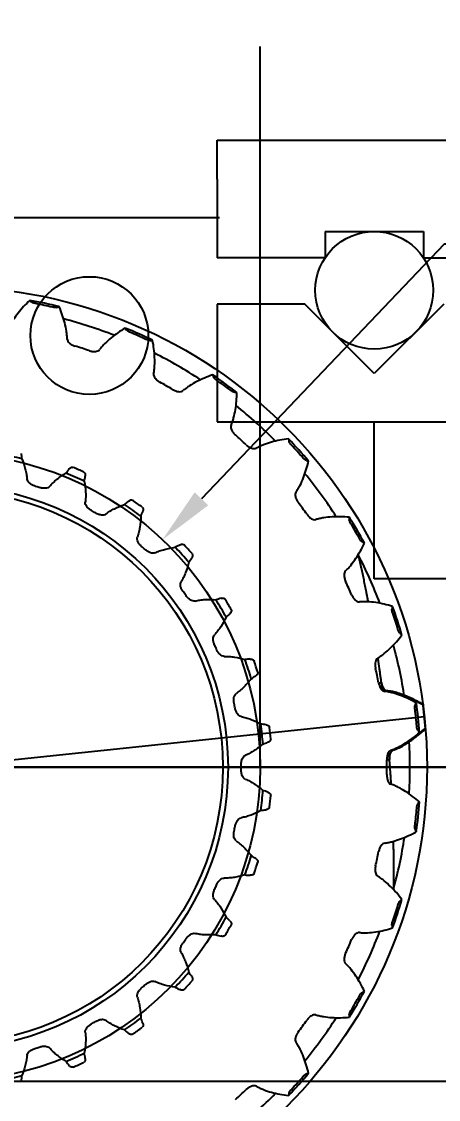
# Model space of a CAD drawing. Header units: inches. Extents: x -116 to 250, y -285 to 80.
# Drawn here: x -9.693 to -8.367, y -190.372 to -186.939 of the extents above; entities that cross this region are included whole.
import ezdxf

# ---------------------------------------------------------------- set-up
doc = ezdxf.new("R2010")
doc.units = ezdxf.units.IN
doc.header["$MEASUREMENT"] = 0
for name, color, linetype in [('LAY0001', 7, 'Continuous'), ('LAYER_CURVE', 7, 'Continuous'), ('LAYER_CUT_FEAT', 7, 'Continuous'), ('trajectories', 3, 'Continuous')]:
    doc.layers.add(name, color=color, linetype=linetype)
doc.dimstyles.get("Standard").update_dxf_attribs({"dimtxt": 0.18, "dimasz": 0.18, "dimexe": 0.18, "dimexo": 0.0625, "dimgap": 0.09, "dimtad": 0, "dimtih": 1, "dimtoh": 1, "dimdec": 4, "dimzin": 0, "dimdsep": 46, "dimtxsty": 'Standard', "dimcen": 0.09, "dimadec": 0, "dimazin": 0, "dimtfac": 1, "dimtdec": 4, "dimtofl": 0, "dimtmove": 0, "dimatfit": 3, "dimfxl": 1, "dimtolj": 1, "dimtzin": 0, "dimarcsym": 0})

# ---------------------------------------------------------------- blocks, each defined once
blk = doc.blocks.new('*D114')
at = {"layer": 'Defpoints', "color": 0, "transparency": 16777216}
for p in [(-9.2446, -188.5897), (-10.6232, -190.0388)]:
    blk.add_point(p, dxfattribs=at)
at = {"layer": 'trajectories', "color": 0, "lineweight": -2, "transparency": 16777216}
for p, q in [((-8.3486, -187.6479), (-9.1206, -188.4593)), ((-8.1686, -187.6479), (-8.3486, -187.6479)), ((-9.9339, -189.4043), (-9.9339, -189.2243)), ((-10.0239, -189.3143), (-9.8439, -189.3143))]:
    blk.add_line(p, q, dxfattribs=at)
at = {"layer": 'trajectories', "color": 0, "transparency": 16777216}
blk.add_solid([(-9.1423, -188.4387), (-9.0988, -188.48), (-9.2446, -188.5897)], dxfattribs=at)
at = {"layer": 'trajectories', "color": 0, "transparency": 16777216, "insert": (-7.5986, -187.6479), "char_height": 0.18, "attachment_point": 5}
blk.add_mtext('\\A1;∅2.0000', dxfattribs=at)

msp = doc.modelspace()

# ---------------------------------------------------------------- linework, layer by layer
for p, q in [((-9.0709, -187.44146), (-9.0709, -187.31646)), ((-9.0709, -187.31646), (13.9291, -187.31646)), ((-9.0709, -187.44146), (-9.0709, -187.69146)), ((-8.72715, -187.6076), (-8.41465, -187.6076)), ((-8.72715, -187.6076), (-8.72715, -187.69146)), ((-8.41465, -187.6076), (-8.41465, -187.69146)), ((-8.72715, -187.69146), (-9.0709, -187.69146)), ((-8.41465, -187.69146), (-7.0709, -187.69146)), ((-8.79187, -187.8393), (-9.0709, -187.8393)), ((-9.0709, -187.8393), (-9.0709, -188.2143)), ((-8.5709, -188.06027), (-8.79187, -187.8393)), ((-8.34993, -187.8393), (-8.5709, -188.06027)), ((-9.0709, -188.2143), (-7.0709, -188.2143)), ((-9.0709, -188.2143), (13.9291, -188.2143)), ((-8.5709, -188.7143), (-8.5709, -188.2143)), ((-8.5709, -188.2143), (13.4291, -188.2143)), ((-6.3409, -188.7143), (-8.5709, -188.7143)), ((-13.5709, -189.31425), (-7.0709, -189.31425)), ((-13.5709, -189.31425), (-7.0709, -189.31425)), ((-11.4709, -189.31425), (-8.5709, -189.31425)), ((-13.5709, -190.31425), (-7.0709, -190.31425))]:
    msp.add_line(p, q)
at = {"color": 7, "linetype": 'Continuous'}
msp.add_line((-8.54149, -189.0714), (-8.53736, -189.07271), dxfattribs=at)
for centre, radius in [((2.4291, -189.31425), 14), ((-8.5709, -187.7951), 0.1875)]:
    msp.add_circle(centre, radius)
for centre, radius, start, end in [((-9.9339, -189.31425), 1.51084, 76.18699, 79.81301), ((-9.34072, -187.48556), 0.47222, 226.34693, 227.31172), ((-9.9339, -189.31425), 1.50404, 76.9759, 79.0241), ((-9.72716, -187.41632), 0.45747, 288.67273, 289.66862), ((-9.9339, -189.31425), 1.51084, 64.18699, 67.81301), ((-8.97348, -187.64885), 0.47222, 214.34693, 215.31172), ((-9.9339, -189.31425), 1.50404, 64.9759, 67.0241), ((-9.33707, -187.50078), 0.45747, 276.67273, 277.66862), ((-9.9339, -189.31425), 1.40303, 71.04245, 72.95755), ((-9.9339, -189.31425), 1.51084, 52.18699, 55.81301), ((-8.64821, -187.88493), 0.47222, 202.34693, 203.31172), ((-9.9339, -189.31425), 1.40303, 59.04245, 60.95755), ((-9.9339, -189.31425), 1.50404, 52.9759, 55.0241), ((-8.97307, -187.6645), 0.45747, 264.67273, 265.66862), ((-9.9339, -189.31425), 1.40303, 47.04245, 48.95755), ((-9.9339, -189.31425), 1.51084, 40.18699, 43.81301), ((-8.37913, -188.18347), 0.47222, 190.34693, 191.31172), ((-9.9339, -189.31425), 1.50404, 40.9759, 43.0241), ((-8.65107, -187.90031), 0.45747, 252.67273, 253.66862), ((-9.9339, -189.31425), 0.93948, 71.54746, 72.45254), ((-9.9339, -189.31425), 1.40303, 35.04245, 36.95755), ((-9.9339, -189.31425), 0.93948, 59.54746, 60.45254), ((-8.178, -188.53144), 0.47222, 178.34693, 179.31172), ((-9.9339, -189.31425), 1.51084, 28.18699, 31.81301), ((-9.9339, -189.31425), 1.50404, 28.9759, 31.0241), ((-9.9339, -189.31425), 0.93948, 47.54746, 48.45254), ((-8.38512, -188.19793), 0.45747, 240.67273, 241.66862), ((-9.9339, -189.31425), 1.40303, 23.04245, 24.95755), ((-9.9339, -189.31425), 0.93948, 35.54746, 36.45254), ((-8.05362, -188.91361), 0.47222, 166.34693, 167.31172), ((-9.9339, -189.31425), 1.51084, 16.18699, 19.81301), ((-9.9339, -189.31425), 1.50404, 16.9759, 19.0241), ((-8.18687, -188.54433), 0.45747, 228.67273, 229.66862), ((-9.9339, -189.31425), 0.93948, 23.54746, 24.45254), ((-9.9339, -189.31425), 1.40303, 11.04245, 12.95755), ((-9.9339, -189.31425), 0.93948, 11.54746, 12.45254), ((-9.9339, -189.31425), 1.50404, 4.9759, 7.0241), ((-8.01141, -189.3133), 0.47222, 154.34693, 155.31172), ((-9.9339, -189.31425), 1.51084, 4.18699, 7.81301), ((-8.06497, -188.92438), 0.45747, 216.67273, 217.66862), ((-9.9339, -189.31425), 0.93948, 359.54746, 0.45254), ((-9.9339, -189.31425), 1.40303, 359.04245, 0.95755), ((-9.9339, -189.31425), 1.50404, 352.9759, 355.0241), ((-9.9339, -189.31425), 1.51084, 352.18699, 355.81301), ((-8.05322, -189.71303), 0.47222, 142.34693, 143.31172), ((-9.9339, -189.31425), 0.93948, 347.54746, 348.45254), ((-8.02476, -189.32147), 0.45747, 204.67273, 205.66862), ((-9.9339, -189.31425), 1.40303, 347.04245, 348.95755), ((-9.9339, -189.31425), 0.93948, 335.54746, 336.45254), ((-9.9339, -189.31425), 1.51084, 340.18699, 343.81301), ((-9.9339, -189.31425), 1.50404, 340.9759, 343.0241), ((-8.17723, -190.09533), 0.47222, 130.34693, 131.31172), ((-8.06798, -189.71825), 0.45747, 192.67273, 193.66862), ((-9.9339, -189.31425), 0.93948, 323.54746, 324.45254), ((-9.9339, -189.31425), 1.40303, 335.04245, 336.95755), ((-9.9339, -189.31425), 0.93948, 311.54746, 312.45254), ((-9.9339, -189.31425), 1.51084, 328.18699, 331.81301), ((-8.37801, -190.4435), 0.47222, 118.34693, 119.31172), ((-9.9339, -189.31425), 1.50404, 328.9759, 331.0241), ((-9.9339, -189.31425), 0.93948, 299.54746, 300.45254), ((-9.9339, -189.31425), 1.40303, 323.04245, 324.95755), ((-8.19275, -190.09737), 0.45747, 180.67273, 181.66862), ((-9.9339, -189.31425), 0.93948, 287.54746, 288.45254), ((-9.9339, -189.31425), 1.51084, 316.18699, 319.81301), ((-9.9339, -189.31425), 1.50404, 316.9759, 319.0241), ((-8.6468, -190.74231), 0.47222, 106.34693, 107.31172), ((-9.9339, -189.31425), 1.40303, 311.04245, 312.95755), ((-8.39361, -190.44226), 0.45747, 168.67273, 169.66862)]:
    msp.add_arc(centre, radius, start, end, dxfattribs=at)
for points, knots in [([(-9.66669, -187.82723), (-9.67345, -187.8336), (-9.68642, -187.8466), (-9.70424, -187.86715), (-9.71733, -187.88512), (-9.72634, -187.89997), (-9.73029, -187.90757), (-9.73206, -187.91142)], [0, 0, 0, 0, 0.2600676, 0.5138273, 0.7606619, 0.8813335, 1, 1, 1, 1]), ([(-9.64754, -187.83773), (-9.64913, -187.83742), (-9.65207, -187.83672), (-9.65594, -187.83546), (-9.65883, -187.83415), (-9.66035, -187.83317), (-9.66089, -187.83267)], [0, 0, 0, 0, 0.3391728, 0.6275678, 0.8464086, 1, 1, 1, 1]), ([(-9.58069, -187.84972), (-9.58139, -187.84995), (-9.58317, -187.85023), (-9.58635, -187.85025), (-9.5904, -187.84983), (-9.59336, -187.84927), (-9.59495, -187.84891)], [0, 0, 0, 0, 0.1535913, 0.3724324, 0.6608277, 1, 1, 1, 1]), ([(-9.5477, -187.95061), (-9.54775, -187.94637), (-9.54827, -187.93782), (-9.55047, -187.92059), (-9.55512, -187.89885), (-9.56303, -187.87283), (-9.5696, -187.85568), (-9.57318, -187.8471)], [0, 0, 0, 0, 0.1186665, 0.2393382, 0.4861728, 0.7399325, 1, 1, 1, 1]), ([(-9.36336, -187.91528), (-9.37129, -187.92011), (-9.38669, -187.93013), (-9.40839, -187.94652), (-9.42493, -187.96138), (-9.43683, -187.97403), (-9.44228, -187.98064), (-9.44481, -187.98404)], [0, 0, 0, 0, 0.2600676, 0.5138273, 0.7606619, 0.8813335, 1, 1, 1, 1]), ([(-9.34681, -187.92953), (-9.34831, -187.9289), (-9.35103, -187.92761), (-9.35455, -187.92556), (-9.35711, -187.92368), (-9.35839, -187.92241), (-9.35882, -187.92181)], [0, 0, 0, 0, 0.3391728, 0.6275678, 0.8464086, 1, 1, 1, 1]), ([(-9.5477, -187.95061), (-9.54764, -187.95545), (-9.54315, -187.96143), (-9.5368, -187.96628), (-9.53095, -187.96981), (-9.52609, -187.97179), (-9.5227, -187.97283)], [0, 0, 0, 0, 0.4164051, 0.5515043, 0.6957139, 1, 1, 1, 1]), ([(-9.28391, -187.95516), (-9.28465, -187.95524), (-9.28645, -187.95514), (-9.28956, -187.9545), (-9.29343, -187.95325), (-9.29622, -187.95209), (-9.29769, -187.9514)], [0, 0, 0, 0, 0.1535913, 0.3724324, 0.6608277, 1, 1, 1, 1]), ([(-9.27262, -188.0607), (-9.27179, -188.05654), (-9.27052, -188.04808), (-9.26909, -188.03076), (-9.26911, -188.00853), (-9.27145, -187.98144), (-9.2743, -187.96329), (-9.27603, -187.95416)], [0, 0, 0, 0, 0.1186665, 0.2393382, 0.4861728, 0.7399325, 1, 1, 1, 1]), ([(-9.4781, -187.98732), (-9.47475, -187.98847), (-9.46965, -187.98973), (-9.46284, -187.99031), (-9.45486, -187.99012), (-9.4477, -187.98793), (-9.44481, -187.98404)], [0, 0, 0, 0, 0.3042861, 0.4484957, 0.5835949, 1, 1, 1, 1]), ([(-9.27262, -188.0607), (-9.27357, -188.06545), (-9.27042, -188.07224), (-9.26522, -188.0783), (-9.26023, -188.08297), (-9.25588, -188.08592), (-9.25279, -188.08764)], [0, 0, 0, 0, 0.4164055, 0.5515049, 0.6957147, 1, 1, 1, 1]), ([(-9.08496, -188.06447), (-9.09373, -188.06755), (-9.11087, -188.07415), (-9.1355, -188.08567), (-9.15477, -188.09677), (-9.16905, -188.10667), (-9.17575, -188.112), (-9.17893, -188.11479)], [0, 0, 0, 0, 0.2600676, 0.5138273, 0.7606619, 0.8813335, 1, 1, 1, 1]), ([(-9.07174, -188.08185), (-9.07307, -188.08092), (-9.07547, -188.07909), (-9.07849, -188.07636), (-9.0806, -188.07399), (-9.08159, -188.07248), (-9.08188, -188.0718)], [0, 0, 0, 0, 0.3391728, 0.6275678, 0.8464086, 1, 1, 1, 1]), ([(-9.21218, -188.11109), (-9.20914, -188.11291), (-9.20441, -188.1152), (-9.19788, -188.11718), (-9.19002, -188.11865), (-9.18257, -188.11799), (-9.17893, -188.11479)], [0, 0, 0, 0, 0.3042861, 0.4484957, 0.5835949, 1, 1, 1, 1]), ([(-9.01555, -188.11999), (-9.01628, -188.11993), (-9.01802, -188.11945), (-9.02093, -188.11818), (-9.02446, -188.11615), (-9.02694, -188.11444), (-9.02824, -188.11346)], [0, 0, 0, 0, 0.1535913, 0.3724324, 0.6608277, 1, 1, 1, 1]), ([(-9.02645, -188.22558), (-9.02477, -188.22169), (-9.02177, -188.21367), (-9.01676, -188.19703), (-9.01217, -188.17528), (-9.00882, -188.14829), (-9.00784, -188.12995), (-9.00762, -188.12066)], [0, 0, 0, 0, 0.1186665, 0.2393382, 0.4861728, 0.7399325, 1, 1, 1, 1]), ([(-9.02645, -188.22558), (-9.02836, -188.23003), (-9.02669, -188.23732), (-9.02286, -188.24434), (-9.01895, -188.24994), (-9.01532, -188.25373), (-9.01264, -188.25605)], [0, 0, 0, 0, 0.416405, 0.5515043, 0.6957139, 1, 1, 1, 1]), ([(-8.84367, -188.26829), (-8.85289, -188.26947), (-8.87103, -188.27236), (-8.89751, -188.27851), (-8.91867, -188.28536), (-8.93469, -188.29208), (-8.94235, -188.2959), (-8.94605, -188.29797)], [0, 0, 0, 0, 0.2600676, 0.5138273, 0.7606619, 0.8813335, 1, 1, 1, 1]), ([(-8.83435, -188.28804), (-8.83546, -188.28685), (-8.83742, -188.28456), (-8.83981, -188.28126), (-8.84138, -188.2785), (-8.84203, -188.27682), (-8.84218, -188.2761)], [0, 0, 0, 0, 0.3391728, 0.6275678, 0.8464086, 1, 1, 1, 1]), ([(-8.9778, -188.28743), (-8.9752, -188.28985), (-8.97105, -188.29307), (-8.96508, -188.29637), (-8.9577, -188.29944), (-8.95027, -188.30035), (-8.94605, -188.29797)], [0, 0, 0, 0, 0.3042849, 0.4484947, 0.5835941, 1, 1, 1, 1]), ([(-9.69218, -188.33186), (-9.68778, -188.34246), (-9.6821, -188.35858), (-9.67714, -188.38044), (-9.67575, -188.39131), (-9.67544, -188.39668)], [0, 0, 0, 0, 0.5124911, 0.7596768, 1, 1, 1, 1]), ([(-8.81993, -188.43804), (-8.81748, -188.43458), (-8.81288, -188.42736), (-8.80452, -188.41213), (-8.7955, -188.39181), (-8.78662, -188.36611), (-8.78184, -188.34837), (-8.7797, -188.33933)], [0, 0, 0, 0, 0.1186665, 0.2393382, 0.4861728, 0.7399325, 1, 1, 1, 1]), ([(-8.78731, -188.33703), (-8.78802, -188.33681), (-8.78962, -188.33598), (-8.7922, -188.33413), (-8.79524, -188.33142), (-8.79731, -188.32922), (-8.79837, -188.32799)], [0, 0, 0, 0, 0.1535913, 0.3724324, 0.6608277, 1, 1, 1, 1]), ([(-9.60366, -188.42001), (-9.60025, -188.41584), (-9.59274, -188.40787), (-9.57588, -188.39309), (-9.56181, -188.3834), (-9.55202, -188.3774)], [0, 0, 0, 0, 0.2403234, 0.4875091, 1, 1, 1, 1]), ([(-9.65065, -188.41849), (-9.65395, -188.41745), (-9.65869, -188.41548), (-9.66441, -188.41203), (-9.6707, -188.40725), (-9.67517, -188.40148), (-9.67544, -188.39668)], [0, 0, 0, 0, 0.302187, 0.445692, 0.5804728, 1, 1, 1, 1]), ([(-9.49321, -188.40358), (-9.49111, -188.41487), (-9.4889, -188.43182), (-9.4886, -188.45423), (-9.4895, -188.46515), (-9.49032, -188.47047)], [0, 0, 0, 0, 0.512491, 0.7596766, 1, 1, 1, 1]), ([(-9.60366, -188.42001), (-9.6067, -188.42372), (-9.61371, -188.42576), (-9.62161, -188.42594), (-9.62826, -188.42537), (-9.63325, -188.42417), (-9.63654, -188.42308)], [0, 0, 0, 0, 0.4195267, 0.5543075, 0.6978127, 1, 1, 1, 1]), ([(-8.81993, -188.43804), (-8.82273, -188.442), (-8.82261, -188.44947), (-8.82032, -188.45713), (-8.81767, -188.46342), (-8.81489, -188.46789), (-8.81276, -188.47072)], [0, 0, 0, 0, 0.4164051, 0.5515043, 0.6957139, 1, 1, 1, 1]), ([(-9.4706, -188.49696), (-9.47361, -188.49525), (-9.47784, -188.49234), (-9.48272, -188.48777), (-9.48787, -188.48179), (-9.49105, -188.47522), (-9.49032, -188.47047)], [0, 0, 0, 0, 0.302187, 0.445692, 0.5804728, 1, 1, 1, 1]), ([(-9.42495, -188.50821), (-9.42075, -188.50484), (-9.41175, -188.4986), (-9.39218, -188.48766), (-9.37641, -188.4811), (-9.36558, -188.47727)], [0, 0, 0, 0, 0.2403234, 0.4875091, 1, 1, 1, 1]), ([(-9.42495, -188.50821), (-9.4287, -188.51121), (-9.43598, -188.51175), (-9.44374, -188.51028), (-9.45013, -188.50834), (-9.45477, -188.50613), (-9.45775, -188.50438)], [0, 0, 0, 0, 0.4195272, 0.554308, 0.697813, 1, 1, 1, 1]), ([(-9.3135, -188.51511), (-9.3138, -188.52659), (-9.31516, -188.54362), (-9.31952, -188.56561), (-9.32267, -188.5761), (-9.32458, -188.58113)], [0, 0, 0, 0, 0.512491, 0.7596766, 1, 1, 1, 1]), ([(-8.7852, -188.50866), (-8.78317, -188.51156), (-8.77978, -188.51557), (-8.77462, -188.52004), (-8.76804, -188.52458), (-8.76096, -188.52701), (-8.75634, -188.52557)], [0, 0, 0, 0, 0.3042861, 0.4484958, 0.583595, 1, 1, 1, 1]), ([(-8.65003, -188.51781), (-8.65929, -188.51706), (-8.67763, -188.51611), (-8.70482, -188.51662), (-8.72693, -188.51892), (-8.744, -188.52216), (-8.75229, -188.5243), (-8.75634, -188.52557)], [0, 0, 0, 0, 0.2600676, 0.5138273, 0.7606619, 0.8813335, 1, 1, 1, 1]), ([(-8.64501, -188.53907), (-8.64585, -188.53768), (-8.6473, -188.53503), (-8.64895, -188.53131), (-8.64991, -188.52828), (-8.6502, -188.5265), (-8.65019, -188.52576)], [0, 0, 0, 0, 0.3391728, 0.6275678, 0.8464086, 1, 1, 1, 1]), ([(-9.3108, -188.61114), (-9.31339, -188.60885), (-9.31692, -188.60512), (-9.32074, -188.59964), (-9.32454, -188.59272), (-9.32628, -188.58563), (-9.32458, -188.58113)], [0, 0, 0, 0, 0.302187, 0.445692, 0.5804728, 1, 1, 1, 1]), ([(-8.60919, -188.59677), (-8.60984, -188.59641), (-8.61124, -188.59527), (-8.61338, -188.59292), (-8.61577, -188.58963), (-8.61734, -188.58706), (-8.61813, -188.58563)], [0, 0, 0, 0, 0.1535913, 0.3724324, 0.6608277, 1, 1, 1, 1]), ([(-9.26849, -188.63164), (-9.27278, -188.6338), (-9.28001, -188.63281), (-9.28729, -188.62976), (-9.29314, -188.62653), (-9.29722, -188.62341), (-9.29977, -188.62107)], [0, 0, 0, 0, 0.4195272, 0.554308, 0.697813, 1, 1, 1, 1]), ([(-9.26849, -188.63164), (-9.26368, -188.62922), (-9.25358, -188.62499), (-9.23216, -188.61835), (-9.21537, -188.61521), (-9.20398, -188.61372)], [0, 0, 0, 0, 0.2403234, 0.4875091, 1, 1, 1, 1]), ([(-8.6621, -188.6888), (-8.65898, -188.68592), (-8.65298, -188.67982), (-8.64164, -188.66665), (-8.62859, -188.64865), (-8.61456, -188.62536), (-8.6062, -188.609), (-8.60223, -188.60061)], [0, 0, 0, 0, 0.1186665, 0.2393382, 0.4861728, 0.7399325, 1, 1, 1, 1]), ([(-9.16091, -188.66156), (-9.16358, -188.67272), (-9.16846, -188.6891), (-9.1773, -188.70971), (-9.18256, -188.71931), (-9.18547, -188.72384)], [0, 0, 0, 0, 0.512491, 0.7596766, 1, 1, 1, 1]), ([(-8.6621, -188.6888), (-8.66566, -188.69208), (-8.66709, -188.69942), (-8.66645, -188.70739), (-8.66516, -188.7141), (-8.66338, -188.71904), (-8.66188, -188.72225)], [0, 0, 0, 0, 0.4164055, 0.5515049, 0.6957146, 1, 1, 1, 1]), ([(-9.17823, -188.75606), (-9.18029, -188.75327), (-9.18297, -188.74889), (-9.18556, -188.74274), (-9.18784, -188.73518), (-9.18807, -188.72788), (-9.18547, -188.72384)], [0, 0, 0, 0, 0.302187, 0.445692, 0.5804728, 1, 1, 1, 1]), ([(-9.14111, -188.7849), (-9.14575, -188.78612), (-9.15262, -188.78365), (-9.15911, -188.77915), (-9.16416, -188.77478), (-9.1675, -188.77088), (-9.16951, -188.76806)], [0, 0, 0, 0, 0.4195272, 0.554308, 0.697813, 1, 1, 1, 1]), ([(-9.14111, -188.7849), (-9.1359, -188.78353), (-9.12514, -188.7815), (-9.10281, -188.77945), (-9.08573, -188.77988), (-9.07428, -188.78079)], [0, 0, 0, 0, 0.2403231, 0.487509, 1, 1, 1, 1]), ([(-8.64281, -188.76509), (-8.64142, -188.76835), (-8.63894, -188.77298), (-8.63482, -188.77843), (-8.62933, -188.78423), (-8.62292, -188.78808), (-8.61809, -188.78763)], [0, 0, 0, 0, 0.3042861, 0.4484957, 0.5835949, 1, 1, 1, 1]), ([(-8.51249, -188.80215), (-8.52139, -188.79949), (-8.53914, -188.79475), (-8.56584, -188.78959), (-8.58795, -188.78725), (-8.60532, -188.78686), (-8.61387, -188.78724), (-8.61809, -188.78763)], [0, 0, 0, 0, 0.2600676, 0.5138273, 0.7606619, 0.8813335, 1, 1, 1, 1]), ([(-8.51201, -188.82399), (-8.51254, -188.82245), (-8.51341, -188.81956), (-8.51424, -188.81558), (-8.51455, -188.81242), (-8.51447, -188.81061), (-8.51431, -188.80989)], [0, 0, 0, 0, 0.3391728, 0.6275678, 0.8464086, 1, 1, 1, 1]), ([(-9.0421, -188.83654), (-9.04704, -188.8469), (-9.05521, -188.86191), (-9.06814, -188.88022), (-9.07528, -188.88852), (-9.07907, -188.89235)], [0, 0, 0, 0, 0.512491, 0.7596766, 1, 1, 1, 1]), ([(-9.07869, -188.92537), (-9.08012, -188.92222), (-9.08183, -188.91738), (-9.08309, -188.91082), (-9.08375, -188.90295), (-9.08245, -188.89576), (-9.07907, -188.89235)], [0, 0, 0, 0, 0.3021871, 0.4456921, 0.5804729, 1, 1, 1, 1]), ([(-8.55985, -188.96689), (-8.5562, -188.96472), (-8.54906, -188.96), (-8.53524, -188.94948), (-8.51873, -188.93459), (-8.50016, -188.91472), (-8.48858, -188.90046), (-8.48295, -188.89307)], [0, 0, 0, 0, 0.1186665, 0.2393382, 0.4861728, 0.7399325, 1, 1, 1, 1]), ([(-8.48897, -188.88787), (-8.48952, -188.88738), (-8.49065, -188.88598), (-8.49226, -188.88324), (-8.49392, -188.87952), (-8.49492, -188.87668), (-8.4954, -188.87512)], [0, 0, 0, 0, 0.1535913, 0.3724324, 0.6608277, 1, 1, 1, 1]), ([(-9.04837, -188.9613), (-9.05317, -188.96153), (-9.05938, -188.95768), (-9.06479, -188.95193), (-9.06882, -188.94661), (-9.07127, -188.94209), (-9.07265, -188.93892)], [0, 0, 0, 0, 0.4195272, 0.554308, 0.697813, 1, 1, 1, 1]), ([(-9.04837, -188.9613), (-9.04299, -188.96105), (-9.03205, -188.96129), (-9.00978, -188.96393), (-8.99316, -188.9679), (-8.98216, -188.97117)], [0, 0, 0, 0, 0.2403234, 0.4875091, 1, 1, 1, 1]), ([(-8.55985, -188.96689), (-8.56402, -188.96936), (-8.56695, -188.97624), (-8.56797, -188.98417), (-8.56811, -188.991), (-8.56739, -188.9962), (-8.5666, -188.99965)], [0, 0, 0, 0, 0.4164051, 0.5515043, 0.6957139, 1, 1, 1, 1]), ([(-8.96226, -189.03239), (-8.96925, -189.0415), (-8.98036, -189.05448), (-8.99682, -189.06971), (-9.00553, -189.07634), (-9.01003, -189.0793)], [0, 0, 0, 0, 0.512491, 0.7596766, 1, 1, 1, 1]), ([(-8.55685, -189.04552), (-8.55628, -189.04843), (-8.55474, -189.05399), (-8.55129, -189.0615), (-8.54696, -189.0675), (-8.54335, -189.07044), (-8.54149, -189.0714)], [0, 0, 0, 0, 0.2871832, 0.5575101, 0.7973347, 1, 1, 1, 1]), ([(-9.01652, -189.11167), (-9.01727, -189.10829), (-9.01794, -189.1032), (-9.01781, -189.09652), (-9.01681, -189.08869), (-9.01405, -189.08193), (-9.01003, -189.0793)], [0, 0, 0, 0, 0.302187, 0.445692, 0.5804728, 1, 1, 1, 1]), ([(-8.43708, -189.10887), (-8.44523, -189.10441), (-8.46161, -189.09609), (-8.48665, -189.08549), (-8.50779, -189.0786), (-8.5247, -189.07461), (-8.53315, -189.0732), (-8.53736, -189.07271)], [0, 0, 0, 0, 0.2600676, 0.5138273, 0.7606619, 0.8813335, 1, 1, 1, 1]), ([(-8.99434, -189.15312), (-8.99908, -189.15235), (-9.00435, -189.1473), (-9.00845, -189.14055), (-9.01129, -189.1345), (-9.01274, -189.12958), (-9.01344, -189.12619)], [0, 0, 0, 0, 0.4195272, 0.554308, 0.697813, 1, 1, 1, 1]), ([(-8.44115, -189.13033), (-8.44135, -189.12871), (-8.44159, -189.12571), (-8.44159, -189.12164), (-8.44123, -189.11848), (-8.44077, -189.11673), (-8.44046, -189.11606)], [0, 0, 0, 0, 0.3391728, 0.6275678, 0.8464086, 1, 1, 1, 1]), ([(-8.99434, -189.15312), (-8.98903, -189.15399), (-8.97837, -189.15651), (-8.95714, -189.16372), (-8.94171, -189.17106), (-8.93162, -189.17655)], [0, 0, 0, 0, 0.2403234, 0.4875091, 1, 1, 1, 1]), ([(-8.51765, -189.26016), (-8.51364, -189.2588), (-8.50567, -189.25567), (-8.48996, -189.24825), (-8.47072, -189.23711), (-8.44842, -189.22154), (-8.43414, -189.21), (-8.42709, -189.20394)], [0, 0, 0, 0, 0.1186665, 0.2393382, 0.4861728, 0.7399325, 1, 1, 1, 1]), ([(-8.43189, -189.19761), (-8.43233, -189.19702), (-8.43315, -189.1954), (-8.43415, -189.19239), (-8.435, -189.18841), (-8.43539, -189.18542), (-8.43553, -189.1838)], [0, 0, 0, 0, 0.1535913, 0.3724324, 0.6608277, 1, 1, 1, 1]), ([(-8.92489, -189.24056), (-8.93362, -189.24803), (-8.94719, -189.25841), (-8.96645, -189.26988), (-8.97635, -189.27456), (-8.98137, -189.27651)], [0, 0, 0, 0, 0.512491, 0.7596766, 1, 1, 1, 1]), ([(-8.99445, -189.30683), (-8.99448, -189.30337), (-8.99407, -189.29825), (-8.99256, -189.29175), (-8.98995, -189.28429), (-8.98585, -189.27826), (-8.98137, -189.27651)], [0, 0, 0, 0, 0.3021869, 0.4456912, 0.5804725, 1, 1, 1, 1]), ([(-8.51765, -189.26016), (-8.52224, -189.26171), (-8.52654, -189.26783), (-8.5292, -189.27537), (-8.53074, -189.28202), (-8.53112, -189.28726), (-8.53107, -189.29081)], [0, 0, 0, 0, 0.4164048, 0.5515044, 0.6957133, 1, 1, 1, 1]), ([(-8.98137, -189.35199), (-8.98585, -189.35025), (-8.98995, -189.34421), (-8.99256, -189.33676), (-8.99407, -189.33025), (-8.99448, -189.32513), (-8.99445, -189.32167)], [0, 0, 0, 0, 0.4195272, 0.554308, 0.697813, 1, 1, 1, 1]), ([(-8.53107, -189.3377), (-8.53112, -189.34124), (-8.53074, -189.34648), (-8.5292, -189.35313), (-8.52654, -189.36067), (-8.52224, -189.36679), (-8.51765, -189.36835)], [0, 0, 0, 0, 0.3042861, 0.4484957, 0.5835949, 1, 1, 1, 1]), ([(-8.98137, -189.35199), (-8.97635, -189.35395), (-8.96645, -189.35862), (-8.94719, -189.37009), (-8.93362, -189.38048), (-8.92489, -189.38794)], [0, 0, 0, 0, 0.2403234, 0.4875091, 1, 1, 1, 1]), ([(-8.42709, -189.42456), (-8.43414, -189.41851), (-8.44842, -189.40696), (-8.47072, -189.39139), (-8.48996, -189.38025), (-8.50567, -189.37284), (-8.51364, -189.3697), (-8.51765, -189.36835)], [0, 0, 0, 0, 0.2600676, 0.5138273, 0.7606619, 0.8813335, 1, 1, 1, 1]), ([(-8.43553, -189.44471), (-8.43539, -189.44309), (-8.435, -189.44009), (-8.43415, -189.43611), (-8.43315, -189.4331), (-8.43233, -189.43149), (-8.43189, -189.4309)], [0, 0, 0, 0, 0.3391728, 0.6275678, 0.8464086, 1, 1, 1, 1]), ([(-9.01344, -189.50232), (-9.01274, -189.49893), (-9.01129, -189.494), (-9.00845, -189.48796), (-9.00435, -189.48121), (-8.99908, -189.47616), (-8.99434, -189.47538)], [0, 0, 0, 0, 0.302187, 0.445692, 0.5804728, 1, 1, 1, 1]), ([(-8.93162, -189.45196), (-8.94171, -189.45744), (-8.95714, -189.46478), (-8.97837, -189.472), (-8.98903, -189.47451), (-8.99434, -189.47538)], [0, 0, 0, 0, 0.512491, 0.7596766, 1, 1, 1, 1]), ([(-9.01003, -189.54921), (-9.01405, -189.54657), (-9.01681, -189.53981), (-9.01781, -189.53198), (-9.01794, -189.5253), (-9.01727, -189.52021), (-9.01652, -189.51683)], [0, 0, 0, 0, 0.4195272, 0.554308, 0.697813, 1, 1, 1, 1]), ([(-8.44046, -189.51244), (-8.44077, -189.51177), (-8.44123, -189.51002), (-8.44159, -189.50687), (-8.44159, -189.5028), (-8.44135, -189.49979), (-8.44115, -189.49818)], [0, 0, 0, 0, 0.1535913, 0.3724324, 0.6608277, 1, 1, 1, 1]), ([(-9.01003, -189.54921), (-9.00553, -189.55216), (-8.99682, -189.5588), (-8.98036, -189.57402), (-8.96925, -189.587), (-8.96226, -189.59611)], [0, 0, 0, 0, 0.2403234, 0.4875091, 1, 1, 1, 1]), ([(-8.53736, -189.55579), (-8.53315, -189.5553), (-8.5247, -189.55389), (-8.50779, -189.5499), (-8.48665, -189.54301), (-8.46161, -189.53242), (-8.44523, -189.52409), (-8.43708, -189.51964)], [0, 0, 0, 0, 0.1186665, 0.2393382, 0.4861728, 0.7399325, 1, 1, 1, 1]), ([(-8.53736, -189.55579), (-8.54217, -189.55636), (-8.54764, -189.56145), (-8.55181, -189.56828), (-8.55471, -189.57446), (-8.55617, -189.57951), (-8.55685, -189.58298)], [0, 0, 0, 0, 0.4164051, 0.5515043, 0.6957139, 1, 1, 1, 1]), ([(-8.5666, -189.62885), (-8.56739, -189.6323), (-8.56811, -189.63751), (-8.56797, -189.64434), (-8.56695, -189.65226), (-8.56402, -189.65914), (-8.55985, -189.66162)], [0, 0, 0, 0, 0.3042861, 0.4484957, 0.5835949, 1, 1, 1, 1]), ([(-9.07265, -189.68958), (-9.07127, -189.68641), (-9.06882, -189.6819), (-9.06479, -189.67657), (-9.05938, -189.67082), (-9.05317, -189.66698), (-9.04837, -189.6672)], [0, 0, 0, 0, 0.3021869, 0.4456912, 0.5804725, 1, 1, 1, 1]), ([(-8.98216, -189.65733), (-8.99316, -189.6606), (-9.00978, -189.66457), (-9.03205, -189.66721), (-9.04299, -189.66746), (-9.04837, -189.6672)], [0, 0, 0, 0, 0.5124911, 0.7596771, 1, 1, 1, 1]), ([(-8.48295, -189.73543), (-8.48858, -189.72805), (-8.50016, -189.71378), (-8.51873, -189.69392), (-8.53524, -189.67902), (-8.54906, -189.6685), (-8.5562, -189.66378), (-8.55985, -189.66162)], [0, 0, 0, 0, 0.2600676, 0.5138273, 0.7606619, 0.8813335, 1, 1, 1, 1]), ([(-9.07907, -189.73616), (-9.08245, -189.73274), (-9.08375, -189.72556), (-9.08309, -189.71769), (-9.08183, -189.71113), (-9.08012, -189.70629), (-9.07869, -189.70314)], [0, 0, 0, 0, 0.4195272, 0.554308, 0.697813, 1, 1, 1, 1]), ([(-9.07907, -189.73616), (-9.07528, -189.73998), (-9.06814, -189.74828), (-9.05521, -189.7666), (-9.04704, -189.7816), (-9.0421, -189.79197)], [0, 0, 0, 0, 0.2403234, 0.4875091, 1, 1, 1, 1]), ([(-8.4954, -189.75338), (-8.49492, -189.75183), (-8.49392, -189.74898), (-8.49226, -189.74527), (-8.49065, -189.74253), (-8.48952, -189.74112), (-8.48897, -189.74063)], [0, 0, 0, 0, 0.3391728, 0.6275678, 0.8464086, 1, 1, 1, 1]), ([(-8.51431, -189.81861), (-8.51447, -189.81789), (-8.51455, -189.81609), (-8.51424, -189.81293), (-8.51341, -189.80895), (-8.51254, -189.80606), (-8.51201, -189.80452)], [0, 0, 0, 0, 0.1535913, 0.3724324, 0.6608277, 1, 1, 1, 1]), ([(-9.16951, -189.86044), (-9.1675, -189.85763), (-9.16416, -189.85372), (-9.15911, -189.84935), (-9.15262, -189.84485), (-9.14575, -189.84238), (-9.14111, -189.8436)], [0, 0, 0, 0, 0.302187, 0.445692, 0.5804728, 1, 1, 1, 1]), ([(-9.07428, -189.84772), (-9.08573, -189.84862), (-9.10281, -189.84905), (-9.12514, -189.84701), (-9.1359, -189.84497), (-9.14111, -189.8436)], [0, 0, 0, 0, 0.512491, 0.7596766, 1, 1, 1, 1]), ([(-8.61809, -189.84087), (-8.62292, -189.84043), (-8.62933, -189.84427), (-8.63482, -189.85008), (-8.63894, -189.85552), (-8.64142, -189.86016), (-8.64281, -189.86342)], [0, 0, 0, 0, 0.4164048, 0.5515044, 0.6957133, 1, 1, 1, 1]), ([(-8.61809, -189.84087), (-8.61387, -189.84127), (-8.60532, -189.84164), (-8.58795, -189.84126), (-8.56584, -189.83891), (-8.53914, -189.83376), (-8.52139, -189.82902), (-8.51249, -189.82635)], [0, 0, 0, 0, 0.1186665, 0.2393382, 0.4861728, 0.7399325, 1, 1, 1, 1]), ([(-9.18547, -189.90467), (-9.18807, -189.90062), (-9.18784, -189.89333), (-9.18556, -189.88577), (-9.18297, -189.87961), (-9.18029, -189.87523), (-9.17823, -189.87245)], [0, 0, 0, 0, 0.4195259, 0.5543068, 0.6978121, 1, 1, 1, 1]), ([(-9.18547, -189.90467), (-9.18256, -189.9092), (-9.1773, -189.9188), (-9.16846, -189.9394), (-9.16358, -189.95578), (-9.16091, -189.96695)], [0, 0, 0, 0, 0.2403234, 0.4875091, 1, 1, 1, 1]), ([(-8.66188, -189.90626), (-8.66338, -189.90947), (-8.66516, -189.91441), (-8.66645, -189.92112), (-8.66709, -189.92908), (-8.66566, -189.93642), (-8.6621, -189.93971)], [0, 0, 0, 0, 0.3042862, 0.4484952, 0.5835941, 1, 1, 1, 1]), ([(-8.60223, -190.0279), (-8.6062, -190.0195), (-8.61456, -190.00314), (-8.62859, -189.97985), (-8.64164, -189.96185), (-8.65298, -189.94869), (-8.65898, -189.94258), (-8.6621, -189.93971)], [0, 0, 0, 0, 0.2600676, 0.5138273, 0.7606619, 0.8813335, 1, 1, 1, 1]), ([(-9.29977, -190.00743), (-9.29722, -190.0051), (-9.29314, -190.00197), (-9.28729, -189.99875), (-9.28001, -189.9957), (-9.27278, -189.99471), (-9.26849, -189.99687)], [0, 0, 0, 0, 0.3021869, 0.4456911, 0.5804725, 1, 1, 1, 1]), ([(-9.20398, -190.01478), (-9.21537, -190.01329), (-9.23216, -190.01016), (-9.25358, -190.00352), (-9.26368, -189.99929), (-9.26849, -189.99687)], [0, 0, 0, 0, 0.512491, 0.7596766, 1, 1, 1, 1]), ([(-9.32458, -190.04737), (-9.32628, -190.04288), (-9.32454, -190.03579), (-9.32074, -190.02886), (-9.31692, -190.02338), (-9.31339, -190.01966), (-9.3108, -190.01736)], [0, 0, 0, 0, 0.4195272, 0.554308, 0.697813, 1, 1, 1, 1]), ([(-8.61813, -190.04287), (-8.61734, -190.04145), (-8.61577, -190.03887), (-8.61338, -190.03558), (-8.61124, -190.03324), (-8.60984, -190.03209), (-8.60919, -190.03173)], [0, 0, 0, 0, 0.3391728, 0.6275678, 0.8464086, 1, 1, 1, 1]), ([(-9.32458, -190.04737), (-9.32267, -190.05241), (-9.31952, -190.06289), (-9.31516, -190.08489), (-9.3138, -190.10192), (-9.3135, -190.1134)], [0, 0, 0, 0, 0.2403234, 0.4875091, 1, 1, 1, 1]), ([(-8.65019, -190.10274), (-8.6502, -190.102), (-8.64991, -190.10022), (-8.64895, -190.09719), (-8.6473, -190.09347), (-8.64585, -190.09083), (-8.64501, -190.08943)], [0, 0, 0, 0, 0.1535913, 0.3724324, 0.6608277, 1, 1, 1, 1]), ([(-9.49032, -190.15804), (-9.49105, -190.15329), (-9.48787, -190.14671), (-9.48272, -190.14073), (-9.47784, -190.13616), (-9.47361, -190.13325), (-9.4706, -190.13155)], [0, 0, 0, 0, 0.4195272, 0.554308, 0.697813, 1, 1, 1, 1]), ([(-9.45775, -190.12413), (-9.45477, -190.12237), (-9.45013, -190.12017), (-9.44374, -190.11823), (-9.43598, -190.11675), (-9.4287, -190.11729), (-9.42495, -190.1203)], [0, 0, 0, 0, 0.302186, 0.4456911, 0.580472, 1, 1, 1, 1]), ([(-9.36558, -190.15123), (-9.37641, -190.14741), (-9.39218, -190.14085), (-9.41175, -190.1299), (-9.42075, -190.12366), (-9.42495, -190.1203)], [0, 0, 0, 0, 0.512491, 0.7596766, 1, 1, 1, 1]), ([(-8.75634, -190.10294), (-8.76096, -190.1015), (-8.76804, -190.10392), (-8.77462, -190.10846), (-8.77978, -190.11293), (-8.78317, -190.11695), (-8.7852, -190.11985)], [0, 0, 0, 0, 0.4164051, 0.5515043, 0.6957139, 1, 1, 1, 1]), ([(-8.75634, -190.10294), (-8.75229, -190.1042), (-8.744, -190.10635), (-8.72693, -190.10958), (-8.70482, -190.11188), (-8.67763, -190.11239), (-8.65929, -190.11145), (-8.65003, -190.11069)], [0, 0, 0, 0, 0.1186665, 0.2393382, 0.4861728, 0.7399325, 1, 1, 1, 1]), ([(-9.49032, -190.15804), (-9.4895, -190.16336), (-9.4886, -190.17427), (-9.4889, -190.19669), (-9.49111, -190.21363), (-9.49321, -190.22492)], [0, 0, 0, 0, 0.2403233, 0.487509, 1, 1, 1, 1]), ([(-8.81276, -190.15779), (-8.81489, -190.16062), (-8.81767, -190.16508), (-8.82032, -190.17137), (-8.82261, -190.17903), (-8.82273, -190.18651), (-8.81993, -190.19046)], [0, 0, 0, 0, 0.3042861, 0.4484957, 0.5835949, 1, 1, 1, 1]), ([(-9.63654, -190.20543), (-9.63325, -190.20433), (-9.62826, -190.20313), (-9.62161, -190.20257), (-9.61371, -190.20274), (-9.6067, -190.20478), (-9.60366, -190.2085)], [0, 0, 0, 0, 0.3021869, 0.4456912, 0.5804725, 1, 1, 1, 1]), ([(-8.7797, -190.28917), (-8.78184, -190.28013), (-8.78662, -190.2624), (-8.7955, -190.2367), (-8.80452, -190.21637), (-8.81288, -190.20114), (-8.81748, -190.19392), (-8.81993, -190.19046)], [0, 0, 0, 0, 0.2600676, 0.5138273, 0.7606619, 0.8813335, 1, 1, 1, 1]), ([(-9.67544, -190.23182), (-9.67575, -190.2372), (-9.67714, -190.24806), (-9.6821, -190.26993), (-9.68778, -190.28604), (-9.69218, -190.29664)], [0, 0, 0, 0, 0.2403234, 0.4875091, 1, 1, 1, 1]), ([(-9.67544, -190.23182), (-9.67517, -190.22703), (-9.6707, -190.22126), (-9.66441, -190.21648), (-9.65869, -190.21302), (-9.65395, -190.21106), (-9.65065, -190.21001)], [0, 0, 0, 0, 0.4195278, 0.5543081, 0.6978127, 1, 1, 1, 1]), ([(-9.55202, -190.2511), (-9.56181, -190.24511), (-9.57588, -190.23541), (-9.59274, -190.22064), (-9.60025, -190.21267), (-9.60366, -190.2085)], [0, 0, 0, 0, 0.512491, 0.7596766, 1, 1, 1, 1]), ([(-8.79837, -190.30051), (-8.79731, -190.29928), (-8.79524, -190.29709), (-8.7922, -190.29437), (-8.78962, -190.29252), (-8.78802, -190.2917), (-8.78731, -190.29148)], [0, 0, 0, 0, 0.3391728, 0.6275678, 0.8464086, 1, 1, 1, 1]), ([(-8.94605, -190.33053), (-8.95027, -190.32816), (-8.9577, -190.32906), (-8.96508, -190.33213), (-8.97105, -190.33544), (-8.9752, -190.33866), (-8.9778, -190.34107)], [0, 0, 0, 0, 0.4164034, 0.5515033, 0.6957126, 1, 1, 1, 1]), ([(-8.94605, -190.33053), (-8.94235, -190.33261), (-8.93469, -190.33643), (-8.91867, -190.34314), (-8.89751, -190.34999), (-8.87103, -190.35614), (-8.85289, -190.35903), (-8.84367, -190.36022)], [0, 0, 0, 0, 0.1186665, 0.2393382, 0.4861728, 0.7399325, 1, 1, 1, 1]), ([(-8.84218, -190.35241), (-8.84203, -190.35169), (-8.84138, -190.35), (-8.83981, -190.34724), (-8.83742, -190.34394), (-8.83546, -190.34166), (-8.83435, -190.34047)], [0, 0, 0, 0, 0.1535913, 0.3724324, 0.6608277, 1, 1, 1, 1])]:
    msp.add_open_spline(points, degree=3, knots=knots, dxfattribs=at)
at = {"layer": 'LAY0001', "color": 7, "linetype": 'Continuous'}
msp.add_circle((-9.9339, -189.31425), 0.8814, dxfattribs=at)
at = {"layer": 'LAYER_CURVE', "color": 4, "linetype": 'Continuous'}
for p, q in [((-8.6501, -188.51777), (-8.65012, -188.51769)), ((-8.55902, -188.96676), (-8.55907, -188.96643)), ((-8.54801, -189.04469), (-8.55668, -189.04637)), ((-8.40752, -189.19163), (-8.41538, -189.11684)), ((-8.53108, -189.28994), (-8.52225, -189.28979)), ((-8.51679, -189.36863), (-8.51681, -189.3683)), ((-8.51256, -189.8265), (-8.51256, -189.82641))]:
    msp.add_line(p, q, dxfattribs=at)
at = {"layer": 'LAYER_CURVE', "color": 40, "linetype": 'Continuous'}
for p, q in [((-8.41131, -189.15422), (-9.9339, -189.31425)), ((-8.51778, -189.2608), (-8.51747, -189.26069))]:
    msp.add_line(p, q, dxfattribs=at)
at = {"layer": 'LAYER_CURVE', "color": 4, "linetype": 'Continuous'}
msp.add_circle((-9.9339, -189.31425), 1.53097, dxfattribs=at)
for start, end in [(68.71428, 75.2858), (56.71428, 63.2858), (44.71428, 51.2858), (32.71428, 39.2858), (20.71428, 27.2858), (8.71428, 15.2858), (356.71428, 3.2858), (344.71428, 351.2858), (332.71428, 339.2858), (320.71428, 327.2858), (308.71428, 315.2858)]:
    msp.add_arc((-9.9339, -189.31425), 1.47638, start, end, dxfattribs=at)
at = {"layer": 'LAYER_CURVE', "color": 40, "linetype": 'Continuous'}
for centre, radius, start, end in [((-8.77583, -188.78025), 0.55057, 309.45691, 311.60686), ((-8.56057, -189.1324), 0.13534, 287.21467, 288.43446)]:
    msp.add_arc(centre, radius, start, end, dxfattribs=at)
at = {"layer": 'LAYER_CURVE', "color": 4, "linetype": 'Continuous'}
for points, knots in [([(-8.58965, -188.78729), (-8.59007, -188.78514), (-8.5909, -188.78084), (-8.59196, -188.77538), (-8.59266, -188.77173), (-8.59312, -188.76937), (-8.59381, -188.76593), (-8.59459, -188.76199), (-8.59588, -188.75549), (-8.59747, -188.74744), (-8.60011, -188.73454), (-8.60338, -188.71843), (-8.60747, -188.69916), (-8.61058, -188.6847), (-8.61266, -188.67512), (-8.61355, -188.67106), (-8.61421, -188.66798), (-8.61504, -188.66426), (-8.61657, -188.65746), (-8.61871, -188.64791), (-8.62043, -188.64021), (-8.6213, -188.63637)], [0, 0, 0, 0, 0.0625, 0.125, 0.15625, 0.171875, 0.1875, 0.21875, 0.25, 0.3125, 0.375, 0.5, 0.625, 0.75, 0.78125, 0.8125, 0.828125, 0.84375, 0.875, 0.9375, 1, 1, 1, 1]), ([(-8.54486, -189.06895), (-8.545, -189.06785), (-8.54528, -189.06568), (-8.54564, -189.06286), (-8.54587, -189.06107), (-8.54604, -189.05976), (-8.54636, -189.05735), (-8.5467, -189.05471), (-8.54728, -189.05028), (-8.54799, -189.04481), (-8.54917, -189.03603), (-8.55064, -189.02506), (-8.55247, -189.01192), (-8.55387, -189.00204), (-8.55481, -188.9955), (-8.55521, -188.9927), (-8.5555, -188.99065), (-8.5559, -188.98788), (-8.55667, -188.98271), (-8.55773, -188.97549), (-8.55859, -188.96966), (-8.55902, -188.96676)], [0, 0, 0, 0, 0.0625, 0.125, 0.15625, 0.171875, 0.1875, 0.21875, 0.25, 0.3125, 0.375, 0.5, 0.625, 0.75, 0.78125, 0.8125, 0.828125, 0.84375, 0.875, 0.9375, 1, 1, 1, 1]), ([(-8.54801, -189.04469), (-8.54737, -189.04809), (-8.54597, -189.05493), (-8.5418, -189.06338), (-8.53732, -189.06836), (-8.53349, -189.07076), (-8.53149, -189.07113), (-8.5305, -189.07142)], [0, 0, 0, 0, 0.25, 0.5, 0.75, 0.875, 1, 1, 1, 1]), ([(-8.41538, -189.11684), (-8.42477, -189.11119), (-8.43911, -189.10316), (-8.45869, -189.09361), (-8.47424, -189.08685), (-8.49066, -189.08071), (-8.50501, -189.07639), (-8.51718, -189.07354), (-8.52477, -189.07216), (-8.52927, -189.07157), (-8.5305, -189.07142)], [0, 0, 0, 0, 0.2482299, 0.3772948, 0.5120444, 0.6532458, 0.8035438, 0.8834577, 0.9679176, 1, 1, 1, 1]), ([(-8.51068, -189.25999), (-8.5095, -189.25959), (-8.50523, -189.25808), (-8.49809, -189.25515), (-8.48678, -189.24984), (-8.47365, -189.24263), (-8.45886, -189.2332), (-8.44505, -189.22336), (-8.42789, -189.20994), (-8.41553, -189.19911), (-8.40752, -189.19163)], [0, 0, 0, 0, 0.0320824, 0.1165423, 0.1964562, 0.3467542, 0.4879556, 0.6227052, 0.7517701, 1, 1, 1, 1]), ([(-8.51681, -189.3683), (-8.51688, -189.3672), (-8.51702, -189.36501), (-8.51719, -189.36218), (-8.5173, -189.36038), (-8.51738, -189.35906), (-8.51754, -189.35664), (-8.51771, -189.35398), (-8.518, -189.34953), (-8.51835, -189.34403), (-8.51895, -189.3352), (-8.51969, -189.32416), (-8.52065, -189.31093), (-8.5214, -189.30097), (-8.5219, -189.29439), (-8.52212, -189.29156), (-8.52227, -189.2895), (-8.5225, -189.28671), (-8.52292, -189.28149), (-8.52351, -189.27421), (-8.52398, -189.26833), (-8.52422, -189.26539)], [0, 0, 0, 0, 0.0625, 0.125, 0.15625, 0.171875, 0.1875, 0.21875, 0.25, 0.3125, 0.375, 0.5, 0.625, 0.75, 0.78125, 0.8125, 0.828125, 0.84375, 0.875, 0.9375, 1, 1, 1, 1]), ([(-8.51068, -189.25999), (-8.51158, -189.26048), (-8.51343, -189.26124), (-8.51669, -189.26439), (-8.52002, -189.27001), (-8.52191, -189.2778), (-8.52249, -189.28449), (-8.52229, -189.28804), (-8.52225, -189.28979)], [0, 0, 0, 0, 0.125, 0.25, 0.5, 0.75, 0.875, 1, 1, 1, 1]), ([(-8.50904, -189.70441), (-8.50901, -189.70223), (-8.50896, -189.69788), (-8.50889, -189.69235), (-8.50884, -189.68867), (-8.50881, -189.68627), (-8.50879, -189.68278), (-8.50875, -189.67879), (-8.5087, -189.6722), (-8.50863, -189.66403), (-8.50859, -189.6509), (-8.50854, -189.6345), (-8.50864, -189.61478), (-8.50876, -189.59996), (-8.50886, -189.59013), (-8.5089, -189.58595), (-8.50893, -189.58279), (-8.50899, -189.57896), (-8.50911, -189.57195), (-8.50927, -189.5621), (-8.5094, -189.55417), (-8.50947, -189.55021)], [0, 0, 0, 0, 0.0625, 0.125, 0.15625, 0.171875, 0.1875, 0.21875, 0.25, 0.3125, 0.375, 0.5, 0.625, 0.75, 0.78125, 0.8125, 0.828125, 0.84375, 0.875, 0.9375, 1, 1, 1, 1])]:
    msp.add_open_spline(points, degree=3, knots=knots, dxfattribs=at)
at = {"layer": 'LAYER_CURVE', "color": 40, "linetype": 'Continuous'}
for points, knots in [([(-8.54261, -189.07025), (-8.54189, -189.07015), (-8.53883, -189.06982), (-8.53244, -189.06984), (-8.52184, -189.07072), (-8.50725, -189.07341), (-8.48864, -189.07863), (-8.4662, -189.08721), (-8.44355, -189.0982), (-8.42569, -189.10839), (-8.41594, -189.11446), (-8.41267, -189.11655)], [0, 0, 0, 0, 0.0092707, 0.0410306, 0.1009358, 0.1943011, 0.3262713, 0.5017475, 0.725343, 0.9084477, 1, 1, 1, 1]), ([(-8.51747, -189.26069), (-8.51253, -189.25904), (-8.50133, -189.25454), (-8.48326, -189.2455), (-8.46153, -189.23228), (-8.44206, -189.21829), (-8.43009, -189.20876), (-8.42594, -189.20535)], [0, 0, 0, 0, 0.1230264, 0.3005584, 0.5366167, 0.8374071, 1, 1, 1, 1])]:
    msp.add_open_spline(points, degree=3, knots=knots, dxfattribs=at)
at = {"layer": 'LAYER_CUT_FEAT', "color": 7, "linetype": 'Continuous'}
msp.add_circle((-9.9339, -189.31425), 0.89786, dxfattribs=at)
for centre, radius, start, end in [((-11.29337, -188.38671), 1.60213, 1.96183, 2.57259), ((-9.9339, -189.31425), 1.01169, 76.17688, 79.82312), ((-8.28887, -189.36293), 1.60213, 141.42741, 142.03817), ((-9.9339, -189.31425), 1.01169, 64.17688, 67.82312), ((-9.98658, -189.43258), 1.16698, 65.08956, 66.91044), ((-11.07082, -188.12433), 1.60213, 349.96183, 350.57259), ((-8.33493, -189.70389), 1.60213, 129.42741, 130.03817), ((-9.9339, -189.31425), 1.01169, 52.17688, 55.82312), ((-10.01004, -189.41904), 1.16698, 53.08956, 54.91044), ((-10.79857, -187.91395), 1.60213, 337.96183, 338.57259), ((-8.45089, -190.02782), 1.60213, 117.42741, 118.03817), ((-9.9339, -189.31425), 1.01169, 40.17688, 43.82312), ((-10.03016, -189.40093), 1.16698, 41.08956, 42.91044), ((-10.48854, -187.76478), 1.60213, 325.96183, 326.57259), ((-8.63165, -190.32056), 1.60213, 105.42741, 106.03817), ((-9.9339, -189.31425), 1.01169, 28.17688, 31.82312), ((-10.04608, -189.37902), 1.16698, 29.08956, 30.91044), ((-10.15426, -187.68332), 1.60213, 313.96183, 314.57259), ((-8.86933, -190.56932), 1.60213, 93.42741, 94.03817), ((-9.9339, -189.31425), 1.01169, 16.17688, 19.82312), ((-10.05709, -189.35428), 1.16698, 17.08956, 18.91044), ((-9.81036, -187.67314), 1.60213, 301.96183, 302.57259), ((-9.15354, -190.76323), 1.60213, 81.42741, 82.03817), ((-9.9339, -189.31425), 1.01169, 4.17688, 7.82312), ((-10.06272, -189.32779), 1.16698, 5.08956, 6.91044), ((-9.47185, -187.73469), 1.60213, 289.96183, 290.57259), ((-9.9339, -189.31425), 1.01169, 352.17688, 355.82312), ((-9.47185, -190.89381), 1.60213, 69.42741, 70.03817), ((-10.06272, -189.30071), 1.16698, 353.08956, 354.91044), ((-9.15354, -187.86527), 1.60213, 277.96183, 278.57259), ((-9.9339, -189.31425), 1.01169, 340.17688, 343.82312), ((-9.81036, -190.95536), 1.60213, 57.42741, 58.03817), ((-10.05709, -189.27422), 1.16698, 341.08956, 342.91044), ((-8.86933, -188.05918), 1.60213, 265.96183, 266.57259), ((-9.9339, -189.31425), 1.01169, 328.17688, 331.82312), ((-10.04608, -189.24949), 1.16698, 329.08956, 330.91044), ((-10.15426, -190.94519), 1.60213, 45.42741, 46.03817), ((-8.63165, -188.30794), 1.60213, 253.96183, 254.57259), ((-9.9339, -189.31425), 1.01169, 316.17688, 319.82312), ((-10.03016, -189.22758), 1.16698, 317.08956, 318.91044), ((-10.48854, -190.86373), 1.60213, 33.42741, 34.03817), ((-8.45089, -188.60069), 1.60213, 241.96183, 242.57259), ((-9.9339, -189.31425), 1.01169, 304.17688, 307.82312), ((-10.79857, -190.71455), 1.60213, 21.42741, 22.03817), ((-8.33493, -188.92462), 1.60213, 229.96183, 230.57259), ((-10.01004, -189.20946), 1.16698, 305.08956, 306.91044), ((-9.9339, -189.31425), 1.01169, 292.17688, 295.82312), ((-11.07082, -190.50418), 1.60213, 9.42741, 10.03817), ((-8.28887, -189.26557), 1.60213, 217.96183, 218.57259), ((-9.98658, -189.19592), 1.16698, 293.08956, 294.91044), ((-9.9339, -189.31425), 1.01169, 280.17688, 283.82312), ((-11.29337, -190.2418), 1.60213, 357.42741, 358.03817)]:
    msp.add_arc(centre, radius, start, end, dxfattribs=at)
for points, knots in [([(-9.54144, -188.36399), (-9.5407, -188.36306), (-9.53903, -188.36134), (-9.53602, -188.35933), (-9.53252, -188.35828), (-9.53003, -188.35862), (-9.52893, -188.35909)], [0, 0, 0, 0, 0.2489724, 0.4986051, 0.7490518, 1, 1, 1, 1]), ([(-9.49505, -188.37417), (-9.49396, -188.37468), (-9.49205, -188.3763), (-9.49049, -188.37961), (-9.48996, -188.38318), (-9.49013, -188.38558), (-9.49032, -188.38675)], [0, 0, 0, 0, 0.2509482, 0.5013952, 0.7510282, 1, 1, 1, 1]), ([(-9.35245, -188.46636), (-9.35153, -188.4656), (-9.34954, -188.46426), (-9.34618, -188.46292), (-9.34253, -188.46263), (-9.34017, -188.46347), (-9.33919, -188.46416)], [0, 0, 0, 0, 0.2489724, 0.4986051, 0.7490518, 1, 1, 1, 1]), ([(-9.30919, -188.48596), (-9.30823, -188.48668), (-9.3067, -188.48866), (-9.30585, -188.49222), (-9.30608, -188.49583), (-9.30674, -188.49814), (-9.30718, -188.49924)], [0, 0, 0, 0, 0.2509482, 0.5013952, 0.7510282, 1, 1, 1, 1]), ([(-9.18887, -188.60577), (-9.18781, -188.60523), (-9.18559, -188.60433), (-9.18202, -188.60372), (-9.17839, -188.60419), (-9.17626, -188.6055), (-9.17544, -188.60638)], [0, 0, 0, 0, 0.2489724, 0.4986051, 0.7490518, 1, 1, 1, 1]), ([(-9.15063, -188.63394), (-9.14984, -188.63484), (-9.14875, -188.63711), (-9.14867, -188.64076), (-9.14964, -188.64425), (-9.15077, -188.64636), (-9.15143, -188.64736)], [0, 0, 0, 0, 0.2509482, 0.5013952, 0.7510282, 1, 1, 1, 1]), ([(-9.05785, -188.77616), (-9.0567, -188.77584), (-9.05434, -188.77542), (-9.05072, -188.77557), (-9.04727, -188.77678), (-9.04546, -188.77851), (-9.04484, -188.77954)], [0, 0, 0, 0, 0.2489724, 0.4986051, 0.7490518, 1, 1, 1, 1]), ([(-9.0263, -188.81166), (-9.02571, -188.81271), (-9.02512, -188.81515), (-9.0258, -188.81874), (-9.02748, -188.82194), (-9.02902, -188.82378), (-9.02987, -188.82462)], [0, 0, 0, 0, 0.2509482, 0.5013952, 0.7510282, 1, 1, 1, 1]), ([(-8.96511, -188.97006), (-8.96393, -188.96999), (-8.96153, -188.97007), (-8.95803, -188.97097), (-8.9549, -188.97287), (-8.95348, -188.97494), (-8.9531, -188.97607)], [0, 0, 0, 0, 0.2489724, 0.4986051, 0.7490518, 1, 1, 1, 1]), ([(-8.94164, -189.01134), (-8.94128, -189.01249), (-8.94121, -189.015), (-8.94262, -189.01837), (-8.94493, -189.02116), (-8.94682, -189.02263), (-8.94782, -189.02327)], [0, 0, 0, 0, 0.2509482, 0.5013952, 0.7510282, 1, 1, 1, 1]), ([(-8.91472, -189.179), (-8.91355, -189.17918), (-8.91122, -189.17976), (-8.90798, -189.18136), (-8.90532, -189.18387), (-8.90436, -189.18619), (-8.90422, -189.18738)], [0, 0, 0, 0, 0.2489724, 0.4986051, 0.7490518, 1, 1, 1, 1]), ([(-8.90034, -189.22427), (-8.90023, -189.22546), (-8.90069, -189.22793), (-8.90277, -189.23094), (-8.9056, -189.23318), (-8.90776, -189.23423), (-8.90887, -189.23465)], [0, 0, 0, 0, 0.2509482, 0.5013952, 0.7510282, 1, 1, 1, 1]), ([(-8.90887, -189.39386), (-8.90776, -189.39427), (-8.9056, -189.39533), (-8.90277, -189.39757), (-8.90069, -189.40058), (-8.90023, -189.40304), (-8.90034, -189.40424)], [0, 0, 0, 0, 0.2489724, 0.4986051, 0.7490518, 1, 1, 1, 1]), ([(-8.90422, -189.44112), (-8.90436, -189.44231), (-8.90532, -189.44463), (-8.90798, -189.44714), (-8.91122, -189.44875), (-8.91355, -189.44933), (-8.91472, -189.4495)], [0, 0, 0, 0, 0.2509482, 0.5013952, 0.7510282, 1, 1, 1, 1]), ([(-8.94782, -189.60523), (-8.94682, -189.60587), (-8.94493, -189.60735), (-8.94262, -189.61013), (-8.94121, -189.61351), (-8.94128, -189.61602), (-8.94164, -189.61716)], [0, 0, 0, 0, 0.2489724, 0.4986051, 0.7490518, 1, 1, 1, 1]), ([(-8.9531, -189.65243), (-8.95348, -189.65357), (-8.9549, -189.65564), (-8.95803, -189.65754), (-8.96153, -189.65843), (-8.96393, -189.65852), (-8.96511, -189.65845)], [0, 0, 0, 0, 0.2509482, 0.5013952, 0.7510282, 1, 1, 1, 1]), ([(-9.02987, -189.80389), (-9.02902, -189.80472), (-9.02748, -189.80656), (-9.0258, -189.80976), (-9.02512, -189.81336), (-9.02571, -189.8158), (-9.0263, -189.81685)], [0, 0, 0, 0, 0.2489724, 0.4986051, 0.7490518, 1, 1, 1, 1]), ([(-9.04484, -189.84896), (-9.04546, -189.84999), (-9.04727, -189.85172), (-9.05072, -189.85293), (-9.05434, -189.85308), (-9.0567, -189.85266), (-9.05785, -189.85235)], [0, 0, 0, 0, 0.2509482, 0.5013952, 0.7510282, 1, 1, 1, 1]), ([(-9.15143, -189.98115), (-9.15077, -189.98214), (-9.14964, -189.98426), (-9.14867, -189.98774), (-9.14875, -189.9914), (-9.14984, -189.99366), (-9.15063, -189.99456)], [0, 0, 0, 0, 0.2489724, 0.4986051, 0.7490518, 1, 1, 1, 1]), ([(-9.17544, -190.02212), (-9.17626, -190.023), (-9.17839, -190.02432), (-9.18202, -190.02478), (-9.18559, -190.02418), (-9.18781, -190.02328), (-9.18887, -190.02273)], [0, 0, 0, 0, 0.2509482, 0.5013952, 0.7510282, 1, 1, 1, 1]), ([(-9.30718, -190.12926), (-9.30674, -190.13037), (-9.30608, -190.13267), (-9.30585, -190.13628), (-9.3067, -190.13984), (-9.30823, -190.14183), (-9.30919, -190.14255)], [0, 0, 0, 0, 0.2489724, 0.4986051, 0.7490518, 1, 1, 1, 1]), ([(-9.33919, -190.16435), (-9.34017, -190.16504), (-9.34253, -190.16588), (-9.34618, -190.16558), (-9.34954, -190.16425), (-9.35153, -190.1629), (-9.35245, -190.16215)], [0, 0, 0, 0, 0.2509482, 0.5013952, 0.7510282, 1, 1, 1, 1]), ([(-9.52893, -190.26942), (-9.53003, -190.26989), (-9.53252, -190.27022), (-9.53602, -190.26917), (-9.53903, -190.26717), (-9.5407, -190.26544), (-9.54144, -190.26451)], [0, 0, 0, 0, 0.2509482, 0.5013952, 0.7510282, 1, 1, 1, 1]), ([(-9.49032, -190.24175), (-9.49013, -190.24293), (-9.48996, -190.24532), (-9.49049, -190.2489), (-9.49205, -190.2522), (-9.49396, -190.25383), (-9.49505, -190.25433)], [0, 0, 0, 0, 0.2489724, 0.4986051, 0.7490518, 1, 1, 1, 1])]:
    msp.add_open_spline(points, degree=3, knots=knots, dxfattribs=at)
at = {"layer": 'trajectories'}
for p, q in [((-8.9339, -189.31425), (-8.9339, -187.01908)), ((-9.06342, -187.56425), (-11.10215, -187.56425)), ((-6.61529, -189.31425), (-17.62383, -189.31425))]:
    msp.add_line(p, q, dxfattribs=at)
for centre, radius in [((-9.47715, -187.93925), 0.1875), ((-9.9339, -189.31425), 1)]:
    msp.add_circle(centre, radius, dxfattribs=at)

# ---------------------------------------------------------------- dimensions: what is measured, and where the dimension line sits
dim = msp.add_diameter_dim_2p(p1=(-10.62317, -190.03876), p2=(-9.24463, -188.58975), dimstyle='Standard', dxfattribs=at)
dim.commit()
dim.dimension.update_dxf_attribs({"geometry": '*D114', "text_midpoint": (-7.59857, -187.64788), "dimtype": 163})

doc.saveas('drawing.dxf')
